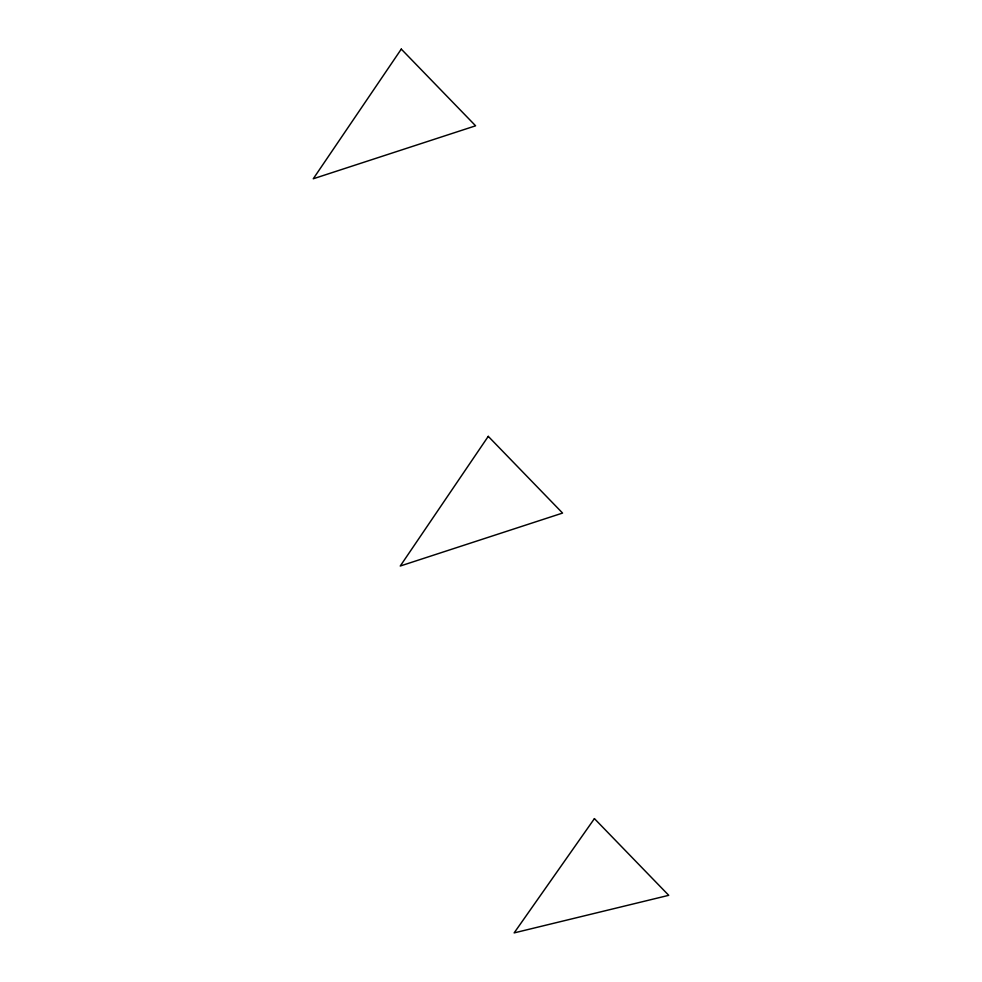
<?xml version="1.0" encoding="UTF-8"?>
<svg xmlns="http://www.w3.org/2000/svg" width="982" height="982" viewBox="0 0 982 982"><rect width="100%" height="100%" fill="white"/><g stroke="black" fill="none" stroke-linecap="round" stroke-linejoin="round"><path stroke-width="1.47" d="M401.282 49.1L313.258 178.773L475.607 125.806L401.282 49.1M488.263 436.352L400.239 566.025L562.576 513.07L488.263 436.352M594.417 818.62L514.138 932.9L668.742 895.326L594.417 818.62"/></g></svg>
